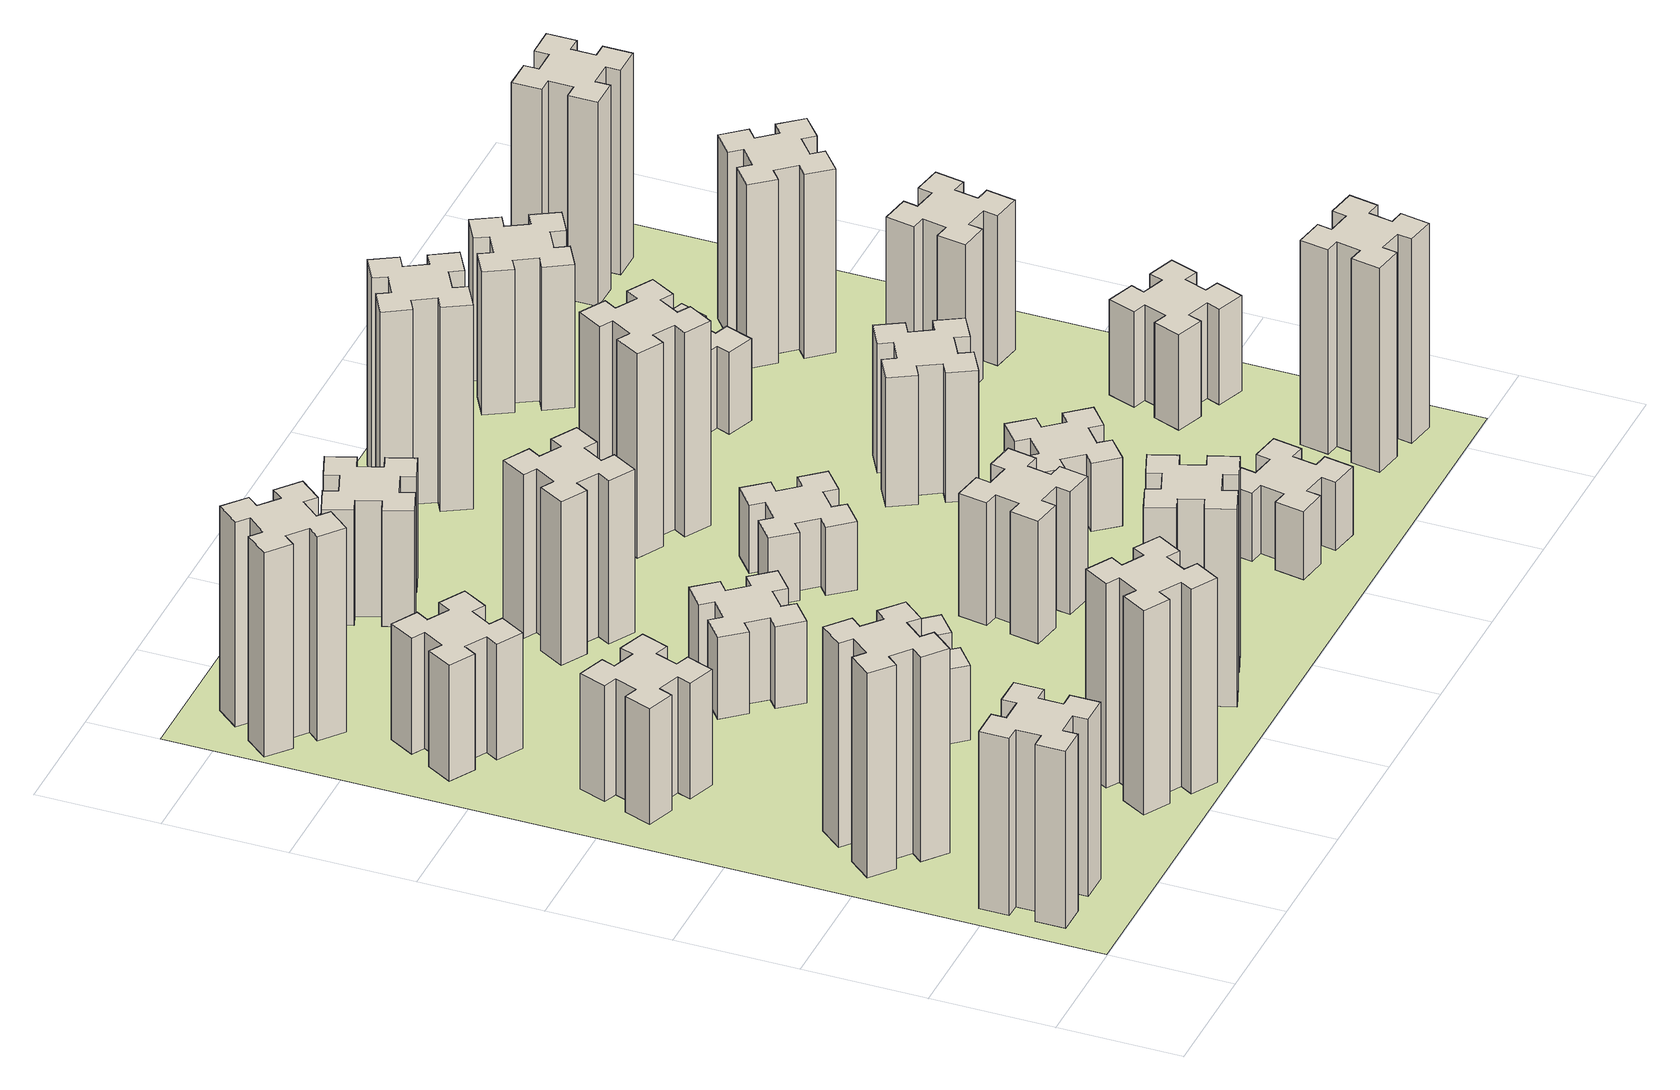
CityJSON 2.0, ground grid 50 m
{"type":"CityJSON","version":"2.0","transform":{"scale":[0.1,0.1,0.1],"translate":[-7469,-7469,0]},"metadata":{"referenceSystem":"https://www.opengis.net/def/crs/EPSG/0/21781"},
"CityObjects":{
"building1":{"type":"Building","attributes":{"class":"1000","function":"1000","usage":"1000","yearOfConstruction":2016,"roofType":"1000","measuredHeight":78,"storeysAboveGround":30,"storeysBelowGround":0},"geometry":[{"type":"Solid","lod":"1","boundaries":[[[[0,1,2,3,4,5,6,7,8,9,10,11,12,13,14,15,16,17,18,19]],[[17,16,20,21]],[[16,15,22,20]],[[15,14,23,22]],[[14,13,24,23]],[[13,12,25,24]],[[12,11,26,25]],[[11,10,27,26]],[[10,9,28,27]],[[9,8,29,28]],[[8,7,30,29]],[[7,6,31,30]],[[6,5,32,31]],[[5,4,33,32]],[[4,3,34,33]],[[3,2,35,34]],[[2,1,36,35]],[[1,0,37,36]],[[0,19,38,37]],[[19,18,39,38]],[[18,17,21,39]],[[24,25,26,27,28,29,30,31,32,33,34,35,36,37,38,39,21,20,22,23]]]]}]},
"building2":{"type":"Building","attributes":{"class":"1000","function":"1000","usage":"1000","yearOfConstruction":2016,"roofType":"1000","measuredHeight":90,"storeysAboveGround":30,"storeysBelowGround":0},"geometry":[{"type":"Solid","lod":"1","boundaries":[[[[40,41,42,43,44,45,46,47,48,49,50,51,52,53,54,55,56,57,58,59]],[[57,56,60,61]],[[56,55,62,60]],[[55,54,63,62]],[[54,53,64,63]],[[53,52,65,64]],[[52,51,66,65]],[[51,50,67,66]],[[50,49,68,67]],[[49,48,69,68]],[[48,47,70,69]],[[47,46,71,70]],[[46,45,72,71]],[[45,44,73,72]],[[44,43,74,73]],[[43,42,75,74]],[[42,41,76,75]],[[41,40,77,76]],[[40,59,78,77]],[[59,58,79,78]],[[58,57,61,79]],[[64,65,66,67,68,69,70,71,72,73,74,75,76,77,78,79,61,60,62,63]]]]}]},
"building3":{"type":"Building","attributes":{"class":"1000","function":"1000","usage":"1000","yearOfConstruction":2016,"roofType":"1000","measuredHeight":51,"storeysAboveGround":30,"storeysBelowGround":0},"geometry":[{"type":"Solid","lod":"1","boundaries":[[[[80,81,82,83,84,85,86,87,88,89,90,91,92,93,94,95,96,97,98,99]],[[97,96,100,101]],[[96,95,102,100]],[[95,94,103,102]],[[94,93,104,103]],[[93,92,105,104]],[[92,91,106,105]],[[91,90,107,106]],[[90,89,108,107]],[[89,88,109,108]],[[88,87,110,109]],[[87,86,111,110]],[[86,85,112,111]],[[85,84,113,112]],[[84,83,114,113]],[[83,82,115,114]],[[82,81,116,115]],[[81,80,117,116]],[[80,99,118,117]],[[99,98,119,118]],[[98,97,101,119]],[[104,105,106,107,108,109,110,111,112,113,114,115,116,117,118,119,101,100,102,103]]]]}]},
"building4":{"type":"Building","attributes":{"class":"1000","function":"1000","usage":"1000","yearOfConstruction":2016,"roofType":"1000","measuredHeight":51,"storeysAboveGround":30,"storeysBelowGround":0},"geometry":[{"type":"Solid","lod":"1","boundaries":[[[[120,121,122,123,124,125,126,127,128,129,130,131,132,133,134,135,136,137,138,139]],[[137,136,140,141]],[[136,135,142,140]],[[135,134,143,142]],[[134,133,144,143]],[[133,132,145,144]],[[132,131,146,145]],[[131,130,147,146]],[[130,129,148,147]],[[129,128,149,148]],[[128,127,150,149]],[[127,126,151,150]],[[126,125,152,151]],[[125,124,153,152]],[[124,123,154,153]],[[123,122,155,154]],[[122,121,156,155]],[[121,120,157,156]],[[120,139,158,157]],[[139,138,159,158]],[[138,137,141,159]],[[144,145,146,147,148,149,150,151,152,153,154,155,156,157,158,159,141,140,142,143]]]]}]},
"building5":{"type":"Building","attributes":{"class":"1000","function":"1000","usage":"1000","yearOfConstruction":2016,"roofType":"1000","measuredHeight":90,"storeysAboveGround":30,"storeysBelowGround":0},"geometry":[{"type":"Solid","lod":"1","boundaries":[[[[160,161,162,163,164,165,166,167,168,169,170,171,172,173,174,175,176,177,178,179]],[[177,176,180,181]],[[176,175,182,180]],[[175,174,183,182]],[[174,173,184,183]],[[173,172,185,184]],[[172,171,186,185]],[[171,170,187,186]],[[170,169,188,187]],[[169,168,189,188]],[[168,167,190,189]],[[167,166,191,190]],[[166,165,192,191]],[[165,164,193,192]],[[164,163,194,193]],[[163,162,195,194]],[[162,161,196,195]],[[161,160,197,196]],[[160,179,198,197]],[[179,178,199,198]],[[178,177,181,199]],[[184,185,186,187,188,189,190,191,192,193,194,195,196,197,198,199,181,180,182,183]]]]}]},
"building6":{"type":"Building","attributes":{"class":"1000","function":"1000","usage":"1000","yearOfConstruction":2016,"roofType":"1000","measuredHeight":90,"storeysAboveGround":30,"storeysBelowGround":0},"geometry":[{"type":"Solid","lod":"1","boundaries":[[[[200,201,202,203,204,205,206,207,208,209,210,211,212,213,214,215,216,217,218,219]],[[217,216,220,221]],[[216,215,222,220]],[[215,214,223,222]],[[214,213,224,223]],[[213,212,225,224]],[[212,211,226,225]],[[211,210,227,226]],[[210,209,228,227]],[[209,208,229,228]],[[208,207,230,229]],[[207,206,231,230]],[[206,205,232,231]],[[205,204,233,232]],[[204,203,234,233]],[[203,202,235,234]],[[202,201,236,235]],[[201,200,237,236]],[[200,219,238,237]],[[219,218,239,238]],[[218,217,221,239]],[[224,225,226,227,228,229,230,231,232,233,234,235,236,237,238,239,221,220,222,223]]]]}]},
"building7":{"type":"Building","attributes":{"class":"1000","function":"1000","usage":"1000","yearOfConstruction":2016,"roofType":"1000","measuredHeight":33,"storeysAboveGround":30,"storeysBelowGround":0},"geometry":[{"type":"Solid","lod":"1","boundaries":[[[[240,241,242,243,244,245,246,247,248,249,250,251,252,253,254,255,256,257,258,259]],[[257,256,260,261]],[[256,255,262,260]],[[255,254,263,262]],[[254,253,264,263]],[[253,252,265,264]],[[252,251,266,265]],[[251,250,267,266]],[[250,249,268,267]],[[249,248,269,268]],[[248,247,270,269]],[[247,246,271,270]],[[246,245,272,271]],[[245,244,273,272]],[[244,243,274,273]],[[243,242,275,274]],[[242,241,276,275]],[[241,240,277,276]],[[240,259,278,277]],[[259,258,279,278]],[[258,257,261,279]],[[264,265,266,267,268,269,270,271,272,273,274,275,276,277,278,279,261,260,262,263]]]]}]},
"building8":{"type":"Building","attributes":{"class":"1000","function":"1000","usage":"1000","yearOfConstruction":2016,"roofType":"1000","measuredHeight":36,"storeysAboveGround":30,"storeysBelowGround":0},"geometry":[{"type":"Solid","lod":"1","boundaries":[[[[280,281,282,283,284,285,286,287,288,289,290,291,292,293,294,295,296,297,298,299]],[[297,296,300,301]],[[296,295,302,300]],[[295,294,303,302]],[[294,293,304,303]],[[293,292,305,304]],[[292,291,306,305]],[[291,290,307,306]],[[290,289,308,307]],[[289,288,309,308]],[[288,287,310,309]],[[287,286,311,310]],[[286,285,312,311]],[[285,284,313,312]],[[284,283,314,313]],[[283,282,315,314]],[[282,281,316,315]],[[281,280,317,316]],[[280,299,318,317]],[[299,298,319,318]],[[298,297,301,319]],[[304,305,306,307,308,309,310,311,312,313,314,315,316,317,318,319,301,300,302,303]]]]}]},
"building9":{"type":"Building","attributes":{"class":"1000","function":"1000","usage":"1000","yearOfConstruction":2016,"roofType":"1000","measuredHeight":87,"storeysAboveGround":30,"storeysBelowGround":0},"geometry":[{"type":"Solid","lod":"1","boundaries":[[[[320,321,322,323,324,325,326,327,328,329,330,331,332,333,334,335,336,337,338,339]],[[337,336,340,341]],[[336,335,342,340]],[[335,334,343,342]],[[334,333,344,343]],[[333,332,345,344]],[[332,331,346,345]],[[331,330,347,346]],[[330,329,348,347]],[[329,328,349,348]],[[328,327,350,349]],[[327,326,351,350]],[[326,325,352,351]],[[325,324,353,352]],[[324,323,354,353]],[[323,322,355,354]],[[322,321,356,355]],[[321,320,357,356]],[[320,339,358,357]],[[339,338,359,358]],[[338,337,341,359]],[[344,345,346,347,348,349,350,351,352,353,354,355,356,357,358,359,341,340,342,343]]]]}]},
"building10":{"type":"Building","attributes":{"class":"1000","function":"1000","usage":"1000","yearOfConstruction":2016,"roofType":"1000","measuredHeight":72,"storeysAboveGround":30,"storeysBelowGround":0},"geometry":[{"type":"Solid","lod":"1","boundaries":[[[[360,361,362,363,364,365,366,367,368,369,370,371,372,373,374,375,376,377,378,379]],[[377,376,380,381]],[[376,375,382,380]],[[375,374,383,382]],[[374,373,384,383]],[[373,372,385,384]],[[372,371,386,385]],[[371,370,387,386]],[[370,369,388,387]],[[369,368,389,388]],[[368,367,390,389]],[[367,366,391,390]],[[366,365,392,391]],[[365,364,393,392]],[[364,363,394,393]],[[363,362,395,394]],[[362,361,396,395]],[[361,360,397,396]],[[360,379,398,397]],[[379,378,399,398]],[[378,377,381,399]],[[384,385,386,387,388,389,390,391,392,393,394,395,396,397,398,399,381,380,382,383]]]]}]},
"building11":{"type":"Building","attributes":{"class":"1000","function":"1000","usage":"1000","yearOfConstruction":2016,"roofType":"1000","measuredHeight":51,"storeysAboveGround":30,"storeysBelowGround":0},"geometry":[{"type":"Solid","lod":"1","boundaries":[[[[400,401,402,403,404,405,406,407,408,409,410,411,412,413,414,415,416,417,418,419]],[[417,416,420,421]],[[416,415,422,420]],[[415,414,423,422]],[[414,413,424,423]],[[413,412,425,424]],[[412,411,426,425]],[[411,410,427,426]],[[410,409,428,427]],[[409,408,429,428]],[[408,407,430,429]],[[407,406,431,430]],[[406,405,432,431]],[[405,404,433,432]],[[404,403,434,433]],[[403,402,435,434]],[[402,401,436,435]],[[401,400,437,436]],[[400,419,438,437]],[[419,418,439,438]],[[418,417,421,439]],[[424,425,426,427,428,429,430,431,432,433,434,435,436,437,438,439,421,420,422,423]]]]}]},
"building12":{"type":"Building","attributes":{"class":"1000","function":"1000","usage":"1000","yearOfConstruction":2016,"roofType":"1000","measuredHeight":54,"storeysAboveGround":30,"storeysBelowGround":0},"geometry":[{"type":"Solid","lod":"1","boundaries":[[[[440,441,442,443,444,445,446,447,448,449,450,451,452,453,454,455,456,457,458,459]],[[457,456,460,461]],[[456,455,462,460]],[[455,454,463,462]],[[454,453,464,463]],[[453,452,465,464]],[[452,451,466,465]],[[451,450,467,466]],[[450,449,468,467]],[[449,448,469,468]],[[448,447,470,469]],[[447,446,471,470]],[[446,445,472,471]],[[445,444,473,472]],[[444,443,474,473]],[[443,442,475,474]],[[442,441,476,475]],[[441,440,477,476]],[[440,459,478,477]],[[459,458,479,478]],[[458,457,461,479]],[[464,465,466,467,468,469,470,471,472,473,474,475,476,477,478,479,461,460,462,463]]]]}]},
"building13":{"type":"Building","attributes":{"class":"1000","function":"1000","usage":"1000","yearOfConstruction":2016,"roofType":"1000","measuredHeight":30,"storeysAboveGround":30,"storeysBelowGround":0},"geometry":[{"type":"Solid","lod":"1","boundaries":[[[[480,481,482,483,484,485,486,487,488,489,490,491,492,493,494,495,496,497,498,499]],[[497,496,500,501]],[[496,495,502,500]],[[495,494,503,502]],[[494,493,504,503]],[[493,492,505,504]],[[492,491,506,505]],[[491,490,507,506]],[[490,489,508,507]],[[489,488,509,508]],[[488,487,510,509]],[[487,486,511,510]],[[486,485,512,511]],[[485,484,513,512]],[[484,483,514,513]],[[483,482,515,514]],[[482,481,516,515]],[[481,480,517,516]],[[480,499,518,517]],[[499,498,519,518]],[[498,497,501,519]],[[504,505,506,507,508,509,510,511,512,513,514,515,516,517,518,519,501,500,502,503]]]]}]},
"building14":{"type":"Building","attributes":{"class":"1000","function":"1000","usage":"1000","yearOfConstruction":2016,"roofType":"1000","measuredHeight":90,"storeysAboveGround":30,"storeysBelowGround":0},"geometry":[{"type":"Solid","lod":"1","boundaries":[[[[520,521,522,523,524,525,526,527,528,529,530,531,532,533,534,535,536,537,538,539]],[[537,536,540,541]],[[536,535,542,540]],[[535,534,543,542]],[[534,533,544,543]],[[533,532,545,544]],[[532,531,546,545]],[[531,530,547,546]],[[530,529,548,547]],[[529,528,549,548]],[[528,527,550,549]],[[527,526,551,550]],[[526,525,552,551]],[[525,524,553,552]],[[524,523,554,553]],[[523,522,555,554]],[[522,521,556,555]],[[521,520,557,556]],[[520,539,558,557]],[[539,538,559,558]],[[538,537,541,559]],[[544,545,546,547,548,549,550,551,552,553,554,555,556,557,558,559,541,540,542,543]]]]}]},
"building15":{"type":"Building","attributes":{"class":"1000","function":"1000","usage":"1000","yearOfConstruction":2016,"roofType":"1000","measuredHeight":30,"storeysAboveGround":30,"storeysBelowGround":0},"geometry":[{"type":"Solid","lod":"1","boundaries":[[[[560,561,562,563,564,565,566,567,568,569,570,571,572,573,574,575,576,577,578,579]],[[577,576,580,581]],[[576,575,582,580]],[[575,574,583,582]],[[574,573,584,583]],[[573,572,585,584]],[[572,571,586,585]],[[571,570,587,586]],[[570,569,588,587]],[[569,568,589,588]],[[568,567,590,589]],[[567,566,591,590]],[[566,565,592,591]],[[565,564,593,592]],[[564,563,594,593]],[[563,562,595,594]],[[562,561,596,595]],[[561,560,597,596]],[[560,579,598,597]],[[579,578,599,598]],[[578,577,581,599]],[[584,585,586,587,588,589,590,591,592,593,594,595,596,597,598,599,581,580,582,583]]]]}]},
"building16":{"type":"Building","attributes":{"class":"1000","function":"1000","usage":"1000","yearOfConstruction":2016,"roofType":"1000","measuredHeight":90,"storeysAboveGround":30,"storeysBelowGround":0},"geometry":[{"type":"Solid","lod":"1","boundaries":[[[[600,601,602,603,604,605,606,607,608,609,610,611,612,613,614,615,616,617,618,619]],[[617,616,620,621]],[[616,615,622,620]],[[615,614,623,622]],[[614,613,624,623]],[[613,612,625,624]],[[612,611,626,625]],[[611,610,627,626]],[[610,609,628,627]],[[609,608,629,628]],[[608,607,630,629]],[[607,606,631,630]],[[606,605,632,631]],[[605,604,633,632]],[[604,603,634,633]],[[603,602,635,634]],[[602,601,636,635]],[[601,600,637,636]],[[600,619,638,637]],[[619,618,639,638]],[[618,617,621,639]],[[624,625,626,627,628,629,630,631,632,633,634,635,636,637,638,639,621,620,622,623]]]]}]},
"building17":{"type":"Building","attributes":{"class":"1000","function":"1000","usage":"1000","yearOfConstruction":2016,"roofType":"1000","measuredHeight":30,"storeysAboveGround":30,"storeysBelowGround":0},"geometry":[{"type":"Solid","lod":"1","boundaries":[[[[640,641,642,643,644,645,646,647,648,649,650,651,652,653,654,655,656,657,658,659]],[[657,656,660,661]],[[656,655,662,660]],[[655,654,663,662]],[[654,653,664,663]],[[653,652,665,664]],[[652,651,666,665]],[[651,650,667,666]],[[650,649,668,667]],[[649,648,669,668]],[[648,647,670,669]],[[647,646,671,670]],[[646,645,672,671]],[[645,644,673,672]],[[644,643,674,673]],[[643,642,675,674]],[[642,641,676,675]],[[641,640,677,676]],[[640,659,678,677]],[[659,658,679,678]],[[658,657,661,679]],[[664,665,666,667,668,669,670,671,672,673,674,675,676,677,678,679,661,660,662,663]]]]}]},
"building18":{"type":"Building","attributes":{"class":"1000","function":"1000","usage":"1000","yearOfConstruction":2016,"roofType":"1000","measuredHeight":57,"storeysAboveGround":30,"storeysBelowGround":0},"geometry":[{"type":"Solid","lod":"1","boundaries":[[[[680,681,682,683,684,685,686,687,688,689,690,691,692,693,694,695,696,697,698,699]],[[697,696,700,701]],[[696,695,702,700]],[[695,694,703,702]],[[694,693,704,703]],[[693,692,705,704]],[[692,691,706,705]],[[691,690,707,706]],[[690,689,708,707]],[[689,688,709,708]],[[688,687,710,709]],[[687,686,711,710]],[[686,685,712,711]],[[685,684,713,712]],[[684,683,714,713]],[[683,682,715,714]],[[682,681,716,715]],[[681,680,717,716]],[[680,699,718,717]],[[699,698,719,718]],[[698,697,701,719]],[[704,705,706,707,708,709,710,711,712,713,714,715,716,717,718,719,701,700,702,703]]]]}]},
"building19":{"type":"Building","attributes":{"class":"1000","function":"1000","usage":"1000","yearOfConstruction":2016,"roofType":"1000","measuredHeight":36,"storeysAboveGround":30,"storeysBelowGround":0},"geometry":[{"type":"Solid","lod":"1","boundaries":[[[[720,721,722,723,724,725,726,727,728,729,730,731,732,733,734,735,736,737,738,739]],[[737,736,740,741]],[[736,735,742,740]],[[735,734,743,742]],[[734,733,744,743]],[[733,732,745,744]],[[732,731,746,745]],[[731,730,747,746]],[[730,729,748,747]],[[729,728,749,748]],[[728,727,750,749]],[[727,726,751,750]],[[726,725,752,751]],[[725,724,753,752]],[[724,723,754,753]],[[723,722,755,754]],[[722,721,756,755]],[[721,720,757,756]],[[720,739,758,757]],[[739,738,759,758]],[[738,737,741,759]],[[744,745,746,747,748,749,750,751,752,753,754,755,756,757,758,759,741,740,742,743]]]]}]},
"building20":{"type":"Building","attributes":{"class":"1000","function":"1000","usage":"1000","yearOfConstruction":2016,"roofType":"1000","measuredHeight":90,"storeysAboveGround":30,"storeysBelowGround":0},"geometry":[{"type":"Solid","lod":"1","boundaries":[[[[760,761,762,763,764,765,766,767,768,769,770,771,772,773,774,775,776,777,778,779]],[[777,776,780,781]],[[776,775,782,780]],[[775,774,783,782]],[[774,773,784,783]],[[773,772,785,784]],[[772,771,786,785]],[[771,770,787,786]],[[770,769,788,787]],[[769,768,789,788]],[[768,767,790,789]],[[767,766,791,790]],[[766,765,792,791]],[[765,764,793,792]],[[764,763,794,793]],[[763,762,795,794]],[[762,761,796,795]],[[761,760,797,796]],[[760,779,798,797]],[[779,778,799,798]],[[778,777,781,799]],[[784,785,786,787,788,789,790,791,792,793,794,795,796,797,798,799,781,780,782,783]]]]}]},
"building21":{"type":"Building","attributes":{"class":"1000","function":"1000","usage":"1000","yearOfConstruction":2016,"roofType":"1000","measuredHeight":63,"storeysAboveGround":30,"storeysBelowGround":0},"geometry":[{"type":"Solid","lod":"1","boundaries":[[[[800,801,802,803,804,805,806,807,808,809,810,811,812,813,814,815,816,817,818,819]],[[817,816,820,821]],[[816,815,822,820]],[[815,814,823,822]],[[814,813,824,823]],[[813,812,825,824]],[[812,811,826,825]],[[811,810,827,826]],[[810,809,828,827]],[[809,808,829,828]],[[808,807,830,829]],[[807,806,831,830]],[[806,805,832,831]],[[805,804,833,832]],[[804,803,834,833]],[[803,802,835,834]],[[802,801,836,835]],[[801,800,837,836]],[[800,819,838,837]],[[819,818,839,838]],[[818,817,821,839]],[[824,825,826,827,828,829,830,831,832,833,834,835,836,837,838,839,821,820,822,823]]]]}]},
"building22":{"type":"Building","attributes":{"class":"1000","function":"1000","usage":"1000","yearOfConstruction":2016,"roofType":"1000","measuredHeight":42,"storeysAboveGround":30,"storeysBelowGround":0},"geometry":[{"type":"Solid","lod":"1","boundaries":[[[[840,841,842,843,844,845,846,847,848,849,850,851,852,853,854,855,856,857,858,859]],[[857,856,860,861]],[[856,855,862,860]],[[855,854,863,862]],[[854,853,864,863]],[[853,852,865,864]],[[852,851,866,865]],[[851,850,867,866]],[[850,849,868,867]],[[849,848,869,868]],[[848,847,870,869]],[[847,846,871,870]],[[846,845,872,871]],[[845,844,873,872]],[[844,843,874,873]],[[843,842,875,874]],[[842,841,876,875]],[[841,840,877,876]],[[840,859,878,877]],[[859,858,879,878]],[[858,857,861,879]],[[864,865,866,867,868,869,870,871,872,873,874,875,876,877,878,879,861,860,862,863]]]]}]},
"building23":{"type":"Building","attributes":{"class":"1000","function":"1000","usage":"1000","yearOfConstruction":2016,"roofType":"1000","measuredHeight":66,"storeysAboveGround":30,"storeysBelowGround":0},"geometry":[{"type":"Solid","lod":"1","boundaries":[[[[880,881,882,883,884,885,886,887,888,889,890,891,892,893,894,895,896,897,898,899]],[[897,896,900,901]],[[896,895,902,900]],[[895,894,903,902]],[[894,893,904,903]],[[893,892,905,904]],[[892,891,906,905]],[[891,890,907,906]],[[890,889,908,907]],[[889,888,909,908]],[[888,887,910,909]],[[887,886,911,910]],[[886,885,912,911]],[[885,884,913,912]],[[884,883,914,913]],[[883,882,915,914]],[[882,881,916,915]],[[881,880,917,916]],[[880,899,918,917]],[[899,898,919,918]],[[898,897,901,919]],[[904,905,906,907,908,909,910,911,912,913,914,915,916,917,918,919,901,900,902,903]]]]}]},
"building24":{"type":"Building","attributes":{"class":"1000","function":"1000","usage":"1000","yearOfConstruction":2016,"roofType":"1000","measuredHeight":81,"storeysAboveGround":30,"storeysBelowGround":0},"geometry":[{"type":"Solid","lod":"1","boundaries":[[[[920,921,922,923,924,925,926,927,928,929,930,931,932,933,934,935,936,937,938,939]],[[937,936,940,941]],[[936,935,942,940]],[[935,934,943,942]],[[934,933,944,943]],[[933,932,945,944]],[[932,931,946,945]],[[931,930,947,946]],[[930,929,948,947]],[[929,928,949,948]],[[928,927,950,949]],[[927,926,951,950]],[[926,925,952,951]],[[925,924,953,952]],[[924,923,954,953]],[[923,922,955,954]],[[922,921,956,955]],[[921,920,957,956]],[[920,939,958,957]],[[939,938,959,958]],[[938,937,941,959]],[[944,945,946,947,948,949,950,951,952,953,954,955,956,957,958,959,941,940,942,943]]]]}]},
"building25":{"type":"Building","attributes":{"class":"1000","function":"1000","usage":"1000","yearOfConstruction":2016,"roofType":"1000","measuredHeight":90,"storeysAboveGround":30,"storeysBelowGround":0},"geometry":[{"type":"Solid","lod":"1","boundaries":[[[[960,961,962,963,964,965,966,967,968,969,970,971,972,973,974,975,976,977,978,979]],[[977,976,980,981]],[[976,975,982,980]],[[975,974,983,982]],[[974,973,984,983]],[[973,972,985,984]],[[972,971,986,985]],[[971,970,987,986]],[[970,969,988,987]],[[969,968,989,988]],[[968,967,990,989]],[[967,966,991,990]],[[966,965,992,991]],[[965,964,993,992]],[[964,963,994,993]],[[963,962,995,994]],[[962,961,996,995]],[[961,960,997,996]],[[960,979,998,997]],[[979,978,999,998]],[[978,977,981,999]],[[984,985,986,987,988,989,990,991,992,993,994,995,996,997,998,999,981,980,982,983]]]]}]},
"landuse1":{"type":"LandUse","attributes":{"name":"plot1","function":"1010"},"geometry":[{"type":"MultiSurface","lod":"1","boundaries":[[[1000,1001,1002,1003]]]}]}
},
"vertices":[
[165,425,0],[165,325,0],[105,325,0],[105,205,0],[225,205,0],[225,265,0],[325,265,0],[325,205,0],[445,205,0],[445,325,0],[385,325,0],[385,425,0],[445,425,0],[445,545,0],[325,545,0],[325,485,0],[225,485,0],[225,545,0],[105,545,0],[105,425,0],[225,485,780],[225,545,780],[325,485,780],[325,545,780],[445,545,780],[445,425,780],[385,425,780],[385,325,780],[445,325,780],[445,205,780],[325,205,780],[325,265,780],[225,265,780],[225,205,780],[105,205,780],[105,325,780],[165,325,780],[165,425,780],[105,425,780],[105,545,780],
[484,1067,0],[408,1132,0],[446,1178,0],[354,1255,0],[277,1163,0],[323,1124,0],[259,1048,0],[213,1086,0],[136,994,0],[228,917,0],[266,963,0],[343,899,0],[304,853,0],[396,776,0],[473,868,0],[427,906,0],[492,983,0],[538,944,0],[615,1036,0],[523,1113,0],[492,983,900],[538,944,900],[427,906,900],[473,868,900],[396,776,900],[304,853,900],[343,899,900],[266,963,900],[228,917,900],[136,994,900],[213,1086,900],[259,1048,900],[323,1124,900],[277,1163,900],[354,1255,900],[446,1178,900],[408,1132,900],[484,1067,900],[523,1113,900],[615,1036,900],
[291,1869,0],[385,1835,0],[364,1779,0],[477,1737,0],[518,1850,0],[462,1871,0],[496,1965,0],[552,1944,0],[593,2057,0],[480,2098,0],[460,2042,0],[366,2076,0],[387,2132,0],[274,2173,0],[233,2060,0],[289,2040,0],[255,1946,0],[199,1967,0],[157,1854,0],[270,1813,0],[255,1946,510],[199,1967,510],[289,2040,510],[233,2060,510],[274,2173,510],[387,2132,510],[366,2076,510],[460,2042,510],[480,2098,510],[593,2057,510],[552,1944,510],[496,1965,510],[462,1871,510],[518,1850,510],[477,1737,510],[364,1779,510],[385,1835,510],[291,1869,510],[270,1813,510],[157,1854,510],
[446,2597,0],[496,2684,0],[548,2654,0],[608,2758,0],[504,2818,0],[474,2766,0],[387,2816,0],[417,2868,0],[313,2928,0],[253,2824,0],[305,2794,0],[255,2707,0],[203,2737,0],[143,2633,0],[247,2573,0],[277,2625,0],[364,2575,0],[334,2523,0],[438,2463,0],[498,2567,0],[364,2575,510],[334,2523,510],[277,2625,510],[247,2573,510],[143,2633,510],[203,2737,510],[255,2707,510],[305,2794,510],[253,2824,510],[313,2928,510],[417,2868,510],[387,2816,510],[474,2766,510],[504,2818,510],[608,2758,510],[548,2654,510],[496,2684,510],[446,2597,510],[498,2567,510],[438,2463,510],
[1214,346,0],[1127,396,0],[1157,448,0],[1053,508,0],[993,404,0],[1045,374,0],[995,287,0],[943,317,0],[883,213,0],[987,153,0],[1017,205,0],[1104,155,0],[1074,103,0],[1178,43,0],[1238,147,0],[1186,177,0],[1236,264,0],[1288,234,0],[1348,338,0],[1244,398,0],[1236,264,900],[1288,234,900],[1186,177,900],[1238,147,900],[1178,43,900],[1074,103,900],[1104,155,900],[1017,205,900],[987,153,900],[883,213,900],[943,317,900],[995,287,900],[1045,374,900],[993,404,900],[1053,508,900],[1157,448,900],[1127,396,900],[1214,346,900],[1244,398,900],[1348,338,900],
[384,3387,0],[308,3452,0],[346,3498,0],[254,3575,0],[177,3483,0],[223,3444,0],[159,3368,0],[113,3406,0],[36,3314,0],[128,3237,0],[166,3283,0],[243,3219,0],[204,3173,0],[296,3096,0],[373,3188,0],[327,3226,0],[392,3303,0],[438,3264,0],[515,3356,0],[423,3433,0],[392,3303,900],[438,3264,900],[327,3226,900],[373,3188,900],[296,3096,900],[204,3173,900],[243,3219,900],[166,3283,900],[128,3237,900],[36,3314,900],[113,3406,900],[159,3368,900],[223,3444,900],[177,3483,900],[254,3575,900],[346,3498,900],[308,3452,900],[384,3387,900],[423,3433,900],[515,3356,900],
[1083,1332,0],[1006,1267,0],[968,1313,0],[876,1236,0],[953,1144,0],[999,1183,0],[1063,1106,0],[1017,1068,0],[1094,976,0],[1186,1053,0],[1148,1099,0],[1224,1163,0],[1263,1117,0],[1355,1194,0],[1278,1286,0],[1232,1248,0],[1167,1324,0],[1213,1363,0],[1136,1455,0],[1044,1378,0],[1167,1324,330],[1213,1363,330],[1232,1248,330],[1278,1286,330],[1355,1194,330],[1263,1117,330],[1224,1163,330],[1148,1099,330],[1186,1053,330],[1094,976,330],[1017,1068,330],[1063,1106,330],[999,1183,330],[953,1144,330],[876,1236,330],[968,1313,330],[1006,1267,330],[1083,1332,330],[1044,1378,330],[1136,1455,330],
[1083,1972,0],[1006,1907,0],[968,1953,0],[876,1876,0],[953,1784,0],[999,1823,0],[1063,1746,0],[1017,1708,0],[1094,1616,0],[1186,1693,0],[1148,1739,0],[1224,1803,0],[1263,1757,0],[1355,1834,0],[1278,1926,0],[1232,1888,0],[1167,1964,0],[1213,2003,0],[1136,2095,0],[1044,2018,0],[1167,1964,360],[1213,2003,360],[1232,1888,360],[1278,1926,360],[1355,1834,360],[1263,1757,360],[1224,1803,360],[1148,1739,360],[1186,1693,360],[1094,1616,360],[1017,1708,360],[1063,1746,360],[999,1823,360],[953,1784,360],[876,1876,360],[968,1953,360],[1006,1907,360],[1083,1972,360],[1044,2018,360],[1136,2095,360],
[1765,496,0],[1671,462,0],[1650,518,0],[1537,477,0],[1579,364,0],[1635,385,0],[1669,291,0],[1613,270,0],[1654,157,0],[1767,199,0],[1746,255,0],[1840,289,0],[1860,233,0],[1973,274,0],[1932,387,0],[1876,366,0],[1842,460,0],[1898,480,0],[1857,593,0],[1744,552,0],[1842,460,870],[1898,480,870],[1876,366,870],[1932,387,870],[1973,274,870],[1860,233,870],[1840,289,870],[1746,255,870],[1767,199,870],[1654,157,870],[1613,270,870],[1669,291,870],[1635,385,870],[1579,364,870],[1537,477,870],[1650,518,870],[1671,462,870],[1765,496,870],[1744,552,870],[1857,593,870],
[1314,2666,0],[1227,2716,0],[1257,2768,0],[1153,2828,0],[1093,2724,0],[1145,2694,0],[1095,2607,0],[1043,2637,0],[983,2533,0],[1087,2473,0],[1117,2525,0],[1204,2475,0],[1174,2423,0],[1278,2363,0],[1338,2467,0],[1286,2497,0],[1336,2584,0],[1388,2554,0],[1448,2658,0],[1344,2718,0],[1336,2584,720],[1388,2554,720],[1286,2497,720],[1338,2467,720],[1278,2363,720],[1174,2423,720],[1204,2475,720],[1117,2525,720],[1087,2473,720],[983,2533,720],[1043,2637,720],[1095,2607,720],[1145,2694,720],[1093,2724,720],[1153,2828,720],[1257,2768,720],[1227,2716,720],[1314,2666,720],[1344,2718,720],[1448,2658,720],
[1125,3456,0],[1031,3422,0],[1010,3478,0],[897,3437,0],[939,3324,0],[995,3345,0],[1029,3251,0],[973,3230,0],[1014,3117,0],[1127,3159,0],[1106,3215,0],[1200,3249,0],[1220,3193,0],[1333,3234,0],[1292,3347,0],[1236,3326,0],[1202,3420,0],[1258,3440,0],[1217,3553,0],[1104,3512,0],[1202,3420,510],[1258,3440,510],[1236,3326,510],[1292,3347,510],[1333,3234,510],[1220,3193,510],[1200,3249,510],[1106,3215,510],[1127,3159,510],[1014,3117,510],[973,3230,510],[1029,3251,510],[995,3345,510],[939,3324,510],[897,3437,510],[1010,3478,510],[1031,3422,510],[1125,3456,510],[1104,3512,510],[1217,3553,510],
[2055,1047,0],[2072,1145,0],[2131,1135,0],[2152,1253,0],[2034,1274,0],[2024,1215,0],[1925,1232,0],[1936,1291,0],[1817,1312,0],[1797,1194,0],[1856,1184,0],[1838,1085,0],[1779,1096,0],[1758,977,0],[1877,957,0],[1887,1016,0],[1985,998,0],[1975,939,0],[2093,918,0],[2114,1037,0],[1985,998,540],[1975,939,540],[1887,1016,540],[1877,957,540],[1758,977,540],[1779,1096,540],[1838,1085,540],[1856,1184,540],[1797,1194,540],[1817,1312,540],[1936,1291,540],[1925,1232,540],[2024,1215,540],[2034,1274,540],[2152,1253,540],[2131,1135,540],[2072,1145,540],[2055,1047,540],[2114,1037,540],[2093,918,540],
[1972,1988,0],[1907,2064,0],[1953,2103,0],[1876,2195,0],[1784,2118,0],[1823,2072,0],[1746,2007,0],[1708,2053,0],[1616,1976,0],[1693,1884,0],[1739,1923,0],[1803,1846,0],[1757,1808,0],[1834,1716,0],[1926,1793,0],[1888,1839,0],[1964,1903,0],[2003,1857,0],[2095,1934,0],[2018,2026,0],[1964,1903,300],[2003,1857,300],[1888,1839,300],[1926,1793,300],[1834,1716,300],[1757,1808,300],[1803,1846,300],[1739,1923,300],[1693,1884,300],[1616,1976,300],[1708,2053,300],[1746,2007,300],[1823,2072,300],[1784,2118,300],[1876,2195,300],[1953,2103,300],[1907,2064,300],[1972,1988,300],[2018,2026,300],[2095,1934,300],
[2026,2497,0],[2076,2584,0],[2128,2554,0],[2188,2658,0],[2084,2718,0],[2054,2666,0],[1967,2716,0],[1997,2768,0],[1893,2828,0],[1833,2724,0],[1885,2694,0],[1835,2607,0],[1783,2637,0],[1723,2533,0],[1827,2473,0],[1857,2525,0],[1944,2475,0],[1914,2423,0],[2018,2363,0],[2078,2467,0],[1944,2475,900],[1914,2423,900],[1857,2525,900],[1827,2473,900],[1723,2533,900],[1783,2637,900],[1835,2607,900],[1885,2694,900],[1833,2724,900],[1893,2828,900],[1997,2768,900],[1967,2716,900],[2054,2666,900],[2084,2718,900],[2188,2658,900],[2128,2554,900],[2076,2584,900],[2026,2497,900],[2078,2467,900],[2018,2363,900],
[2596,444,0],[2578,345,0],[2519,356,0],[2498,237,0],[2617,217,0],[2627,276,0],[2725,258,0],[2715,199,0],[2833,178,0],[2854,297,0],[2795,307,0],[2812,405,0],[2871,395,0],[2892,513,0],[2774,534,0],[2764,475,0],[2665,492,0],[2676,551,0],[2557,572,0],[2537,454,0],[2665,492,300],[2676,551,300],[2764,475,300],[2774,534,300],[2892,513,300],[2871,395,300],[2812,405,300],[2795,307,300],[2854,297,300],[2833,178,300],[2715,199,300],[2725,258,300],[2627,276,300],[2617,217,300],[2498,237,300],[2519,356,300],[2578,345,300],[2596,444,300],[2537,454,300],[2557,572,300],
[1844,3556,0],[1757,3506,0],[1727,3558,0],[1623,3498,0],[1683,3394,0],[1735,3424,0],[1785,3337,0],[1733,3307,0],[1793,3203,0],[1897,3263,0],[1867,3315,0],[1954,3365,0],[1984,3313,0],[2088,3373,0],[2028,3477,0],[1976,3447,0],[1926,3534,0],[1978,3564,0],[1918,3668,0],[1814,3608,0],[1926,3534,900],[1978,3564,900],[1976,3447,900],[2028,3477,900],[2088,3373,900],[1984,3313,900],[1954,3365,900],[1867,3315,900],[1897,3263,900],[1793,3203,900],[1733,3307,900],[1785,3337,900],[1735,3424,900],[1683,3394,900],[1623,3498,900],[1727,3558,900],[1757,3506,900],[1844,3556,900],[1814,3608,900],[1918,3668,900],
[2628,1099,0],[2704,1163,0],[2743,1117,0],[2835,1194,0],[2758,1286,0],[2712,1248,0],[2647,1324,0],[2693,1363,0],[2616,1455,0],[2524,1378,0],[2563,1332,0],[2486,1267,0],[2448,1313,0],[2356,1236,0],[2433,1144,0],[2479,1183,0],[2543,1106,0],[2497,1068,0],[2574,976,0],[2666,1053,0],[2543,1106,300],[2497,1068,300],[2479,1183,300],[2433,1144,300],[2356,1236,300],[2448,1313,300],[2486,1267,300],[2563,1332,300],[2524,1378,300],[2616,1455,300],[2693,1363,300],[2647,1324,300],[2712,1248,300],[2758,1286,300],[2835,1194,300],[2743,1117,300],[2704,1163,300],[2628,1099,300],[2666,1053,300],[2574,976,300],
[2475,1744,0],[2525,1657,0],[2473,1627,0],[2533,1523,0],[2637,1583,0],[2607,1635,0],[2694,1685,0],[2724,1633,0],[2828,1693,0],[2768,1797,0],[2716,1767,0],[2666,1854,0],[2718,1884,0],[2658,1988,0],[2554,1928,0],[2584,1876,0],[2497,1826,0],[2467,1878,0],[2363,1818,0],[2423,1714,0],[2497,1826,570],[2467,1878,570],[2584,1876,570],[2554,1928,570],[2658,1988,570],[2718,1884,570],[2666,1854,570],[2716,1767,570],[2768,1797,570],[2828,1693,570],[2724,1633,570],[2694,1685,570],[2607,1635,570],[2637,1583,570],[2533,1523,570],[2473,1627,570],[2525,1657,570],[2475,1744,570],[2423,1714,570],[2363,1818,570],
[2509,2780,0],[2475,2686,0],[2419,2707,0],[2377,2594,0],[2490,2553,0],[2511,2609,0],[2605,2575,0],[2584,2519,0],[2697,2477,0],[2738,2590,0],[2682,2611,0],[2716,2705,0],[2772,2684,0],[2813,2797,0],[2700,2838,0],[2680,2782,0],[2586,2816,0],[2607,2872,0],[2494,2913,0],[2453,2800,0],[2586,2816,360],[2607,2872,360],[2680,2782,360],[2700,2838,360],[2813,2797,360],[2772,2684,360],[2716,2705,360],[2682,2611,360],[2738,2590,360],[2697,2477,360],[2584,2519,360],[2605,2575,360],[2511,2609,360],[2490,2553,360],[2377,2594,360],[2419,2707,360],[2475,2686,360],[2509,2780,360],[2453,2800,360],[2494,2913,360],
[3504,475,0],[3405,492,0],[3416,551,0],[3297,572,0],[3277,454,0],[3336,444,0],[3318,345,0],[3259,356,0],[3238,237,0],[3357,217,0],[3367,276,0],[3465,258,0],[3455,199,0],[3573,178,0],[3594,297,0],[3535,307,0],[3552,405,0],[3611,395,0],[3632,513,0],[3514,534,0],[3552,405,900],[3611,395,900],[3535,307,900],[3594,297,900],[3573,178,900],[3455,199,900],[3465,258,900],[3367,276,900],[3357,217,900],[3238,237,900],[3259,356,900],[3318,345,900],[3336,444,900],[3277,454,900],[3297,572,900],[3416,551,900],[3405,492,900],[3504,475,900],[3514,534,900],[3632,513,900],
[2716,3347,0],[2666,3434,0],[2718,3464,0],[2658,3568,0],[2554,3508,0],[2584,3456,0],[2497,3406,0],[2467,3458,0],[2363,3398,0],[2423,3294,0],[2475,3324,0],[2525,3237,0],[2473,3207,0],[2533,3103,0],[2637,3163,0],[2607,3215,0],[2694,3265,0],[2724,3213,0],[2828,3273,0],[2768,3377,0],[2694,3265,630],[2724,3213,630],[2607,3215,630],[2637,3163,630],[2533,3103,630],[2473,3207,630],[2525,3237,630],[2475,3324,630],[2423,3294,630],[2363,3398,630],[2467,3458,630],[2497,3406,630],[2584,3456,630],[2554,3508,630],[2658,3568,630],[2718,3464,630],[2666,3434,630],[2716,3347,630],[2768,3377,630],[2828,3273,630],
[3351,1029,0],[3445,995,0],[3424,939,0],[3537,897,0],[3578,1010,0],[3522,1031,0],[3556,1125,0],[3612,1104,0],[3653,1217,0],[3540,1258,0],[3520,1202,0],[3426,1236,0],[3447,1292,0],[3334,1333,0],[3293,1220,0],[3349,1200,0],[3315,1106,0],[3259,1127,0],[3217,1014,0],[3330,973,0],[3315,1106,420],[3259,1127,420],[3349,1200,420],[3293,1220,420],[3334,1333,420],[3447,1292,420],[3426,1236,420],[3520,1202,420],[3540,1258,420],[3653,1217,420],[3612,1104,420],[3556,1125,420],[3522,1031,420],[3578,1010,420],[3537,897,420],[3424,939,420],[3445,995,420],[3351,1029,420],[3330,973,420],[3217,1014,420],
[3267,1856,0],[3365,1838,0],[3355,1779,0],[3473,1758,0],[3494,1877,0],[3435,1887,0],[3452,1985,0],[3511,1975,0],[3532,2093,0],[3414,2114,0],[3404,2055,0],[3305,2072,0],[3316,2131,0],[3197,2152,0],[3177,2034,0],[3236,2024,0],[3218,1925,0],[3159,1936,0],[3138,1817,0],[3257,1797,0],[3218,1925,660],[3159,1936,660],[3236,2024,660],[3177,2034,660],[3197,2152,660],[3316,2131,660],[3305,2072,660],[3404,2055,660],[3414,2114,660],[3532,2093,660],[3511,1975,660],[3452,1985,660],[3435,1887,660],[3494,1877,660],[3473,1758,660],[3355,1779,660],[3365,1838,660],[3267,1856,660],[3257,1797,660],[3138,1817,660],
[3119,2563,0],[3183,2486,0],[3137,2448,0],[3214,2356,0],[3306,2433,0],[3268,2479,0],[3344,2543,0],[3383,2497,0],[3475,2574,0],[3398,2666,0],[3352,2628,0],[3287,2704,0],[3333,2743,0],[3256,2835,0],[3164,2758,0],[3203,2712,0],[3126,2647,0],[3088,2693,0],[2996,2616,0],[3073,2524,0],[3126,2647,810],[3088,2693,810],[3203,2712,810],[3164,2758,810],[3256,2835,810],[3333,2743,810],[3287,2704,810],[3352,2628,810],[3398,2666,810],[3475,2574,810],[3383,2497,810],[3344,2543,810],[3268,2479,810],[3306,2433,810],[3214,2356,810],[3137,2448,810],[3183,2486,810],[3119,2563,810],[3073,2524,810],[2996,2616,810],
[3285,3325,0],[3385,3325,0],[3385,3265,0],[3505,3265,0],[3505,3385,0],[3445,3385,0],[3445,3485,0],[3505,3485,0],[3505,3605,0],[3385,3605,0],[3385,3545,0],[3285,3545,0],[3285,3605,0],[3165,3605,0],[3165,3485,0],[3225,3485,0],[3225,3385,0],[3165,3385,0],[3165,3265,0],[3285,3265,0],[3225,3385,900],[3165,3385,900],[3225,3485,900],[3165,3485,900],[3165,3605,900],[3285,3605,900],[3285,3545,900],[3385,3545,900],[3385,3605,900],[3505,3605,900],[3505,3485,900],[3445,3485,900],[3445,3385,900],[3505,3385,900],[3505,3265,900],[3385,3265,900],[3385,3325,900],[3285,3325,900],[3285,3265,900],[3165,3265,900],
[5,3705,0],[3705,3705,0],[3705,5,0],[5,5,0]
]}
